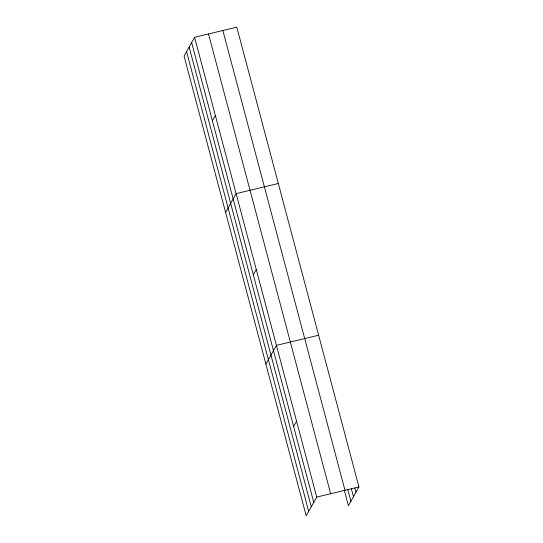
<?xml version="1.0" encoding="UTF-8"?>
<svg xmlns="http://www.w3.org/2000/svg" width="543" height="543" viewBox="0 0 543 543"><rect width="100%" height="100%" fill="white"/><g stroke="black" fill="none" stroke-linecap="round" stroke-linejoin="round"><path stroke-width="0.81" d="M194.591 37.304L184.07 56.051L306.204 515.85L316.725 497.096L194.591 37.304L236.796 27.15L358.93 486.949L348.409 505.696L344.289 490.2M212.394 120.75L215.354 115.469M225.596 212.381L236.117 193.634L278.321 183.48M253.303 274.785L256.269 269.498M265.9 364.115L276.421 345.368L318.626 335.214M293.607 426.513L296.573 421.232M316.725 497.096L358.93 486.949M354.884 488.15L355.964 492.23M351.307 488.517L353.473 496.675M347.866 489.834L350.9 501.257M222.868 30.503L345.002 490.295M208.519 33.951L330.653 493.75M191.631 42.585L313.759 502.384M189.134 47.031L311.268 506.829M186.561 51.605L308.695 511.404"/></g></svg>
